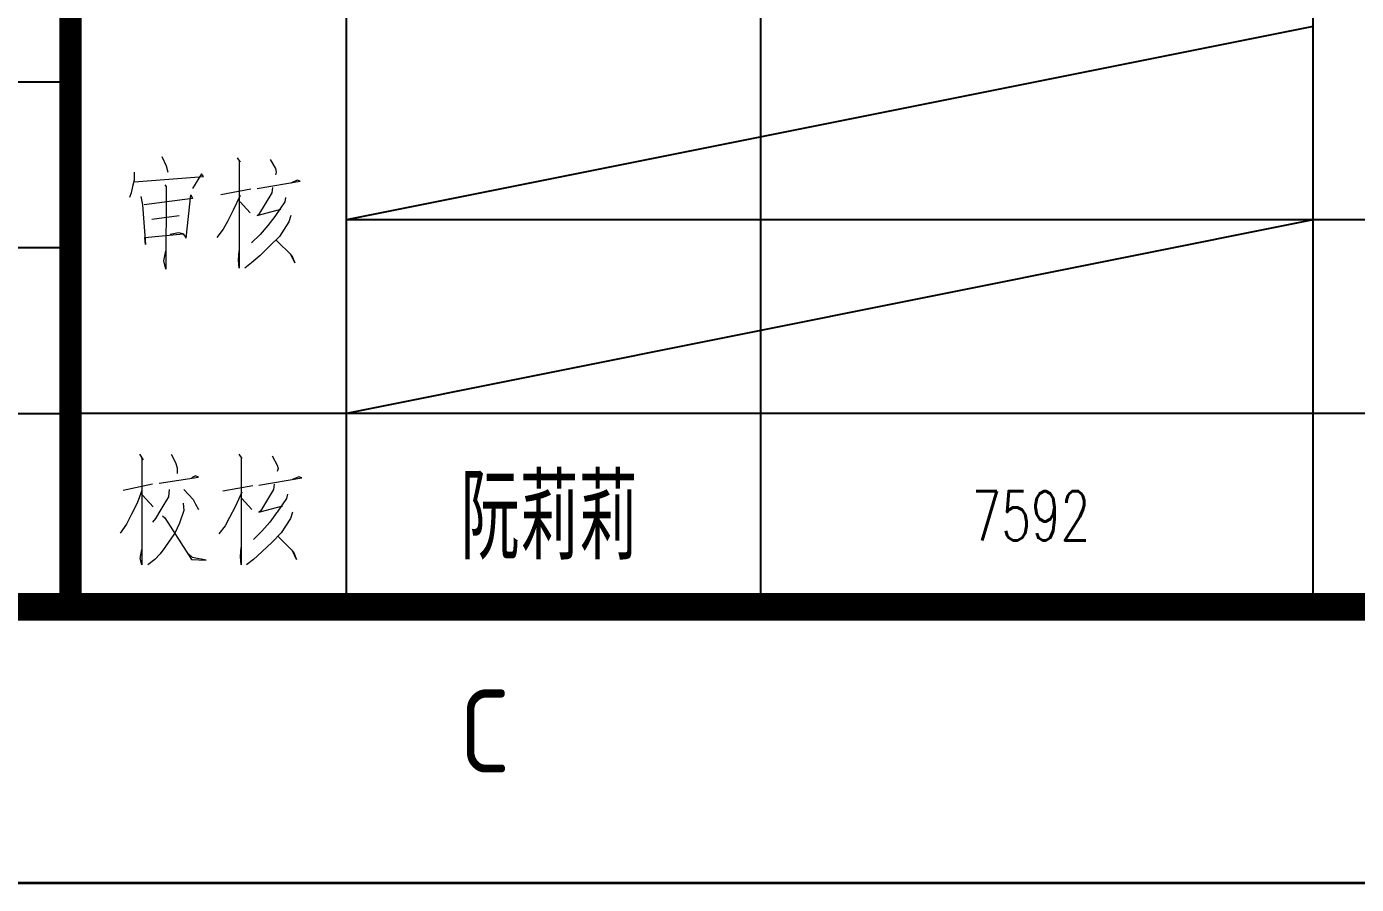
# Model space of a CAD drawing. Extents: x 238398 to 585159, y -66832 to 191977.
# Drawn here: x 565976 to 570791, y 46975 to 50080 of the extents above; entities that cross this region are included whole.
import ezdxf
from ezdxf.enums import TextEntityAlignment as Align

# ---------------------------------------------------------------- set-up
doc = ezdxf.new("R2010")
doc.units = 0
doc.header["$LTSCALE"] = 1000
doc.header["$MEASUREMENT"] = 0
doc.layers.get('0').update_dxf_attribs({"color": 8})
doc.layers.add('HQ1', color=8, linetype='Continuous')
doc.layers.add('PUB_TEXT', color=8, linetype='Continuous', lineweight=20)
doc.styles.add('HZ', font='geditxt.shx', dxfattribs={"width": 0.75, "bigfont": 'hzfs_1.shx'})
doc.styles.get("Standard").update_dxf_attribs({"font": 'gbenor.shx', "bigfont": 'gbcbig.shx'})
doc.styles.add('TK', font='GEDITXT.SHX', dxfattribs={"width": 0.85, "height": 3.5, "bigfont": 'hztxt1.shx'})

# ---------------------------------------------------------------- blocks, each defined once
blk = doc.blocks.new('GEDI_WK_A2_V')
at = {"color": 3}
for points, const_width in [([(0, 594), (0, 0), (420, 0), (420, 594)], 0.1), ([(10, 569), (10, 10), (410, 10), (410, 569)], 1)]:
    blk.add_lwpolyline(points, close=True, dxfattribs=dict(at, const_width=const_width))
blk.add_text('C', height=3, dxfattribs=at).set_placement((245, 4), align=Align.CENTER)
blk = doc.blocks.new('GEDI_TQ_2012')
at = {"color": 2}
for p, q in [((-170, 0), (-170, 28)), ((-155, 0), (-155, 28)), ((-135, 0), (-135, 28)), ((0, 14), (-170, 14)), ((0, 7), (-180, 7))]:
    blk.add_line(p, q, dxfattribs=at)
at = {"color": 7}
blk.add_line((0, 0), (-180, 0), dxfattribs=at)
at = {"color": 2, "const_width": 0.8}
blk.add_lwpolyline([(-180, 0), (-180, 40)], dxfattribs=at)
at = {"color": 7, "lineweight": 0}
for points in [[(-176.694, 16.294), (-176.53, 15.965), (-176.475, 15.737)], [(-173.965, 16.255), (-173.856, 16.098), (-173.887, 16.129), (-173.887, 12.255), (-173.911, 12.553), (-173.887, 12.883)], [(-172.766, 16.192), (-172.577, 15.863), (-172.546, 15.737), (-172.577, 15.635)], [(-177.698, 15.737), (-177.698, 15.439), (-177.753, 15.212), (-177.808, 14.977), (-177.863, 14.812)], [(-177.698, 15.377), (-175.189, 15.573), (-175.252, 15.667), (-175.581, 15.141)], [(-173.244, 15.141), (-171.683, 15.408), (-171.793, 15.439), (-172.021, 15.337)], [(-176.585, 15.275), (-176.53, 15.212), (-176.553, 12.224), (-176.616, 12.522), (-176.553, 12.883)], [(-173.464, 15.11), (-174.554, 14.914)], [(-172.687, 15.173), (-172.711, 14.977), (-173.189, 14.192), (-173.244, 14.161), (-172.381, 14.388)], [(-177.447, 14.851), (-177.392, 14.553), (-177.283, 13.11), (-177.306, 13.369), (-175.918, 13.502), (-176.083, 13.534), (-176.389, 13.471)], [(-175.918, 13.502), (-175.808, 13.338), (-175.636, 14.914), (-175.581, 14.781), (-177.337, 14.553)], [(-173.856, 14.882), (-174.107, 14.357), (-174.303, 13.965), (-174.467, 13.667), (-174.695, 13.369)], [(-173.856, 14.655), (-173.495, 14.255)], [(-172.209, 14.812), (-172.24, 14.655), (-172.577, 14.161), (-172.601, 14.13), (-172.852, 13.8), (-173.134, 13.471), (-173.44, 13.173)], [(-177.055, 14.028), (-176.059, 14.161)], [(-172.021, 14.161), (-172.099, 13.934), (-172.436, 13.408), (-172.766, 13.079), (-173.134, 12.718), (-173.44, 12.451), (-173.691, 12.255)], [(-172.546, 13.275), (-171.989, 12.718), (-171.879, 12.451), (-172.044, 12.781)], [(-177.505, 5.519), (-177.364, 5.323), (-177.419, 5.386), (-177.419, 1.52), (-177.482, 1.747), (-177.419, 2.077)], [(-176.36, 5.519), (-176.195, 5.221), (-176.141, 5.025), (-176.141, 4.829)], [(-173.9, 5.519), (-173.79, 5.363), (-173.821, 5.394), (-173.821, 1.52), (-173.845, 1.818), (-173.821, 2.147)], [(-172.7, 5.457), (-172.512, 5.127), (-172.48, 5.002), (-172.512, 4.9)], [(-177.035, 4.437), (-178.093, 4.21)], [(-176.784, 4.469), (-175.364, 4.696), (-175.474, 4.735), (-175.615, 4.665)], [(-173.398, 4.374), (-174.488, 4.178)], [(-173.178, 4.406), (-171.618, 4.672), (-171.727, 4.704), (-171.955, 4.602)], [(-172.621, 4.437), (-172.645, 4.241), (-173.123, 3.457), (-173.178, 3.426), (-172.316, 3.653)], [(-177.419, 4.21), (-177.591, 3.747), (-177.787, 3.355), (-177.976, 2.994), (-178.203, 2.665)], [(-177.395, 4.045), (-177.003, 3.614)], [(-176.423, 4.241), (-176.446, 3.975), (-176.729, 3.52), (-176.917, 3.19), (-177.035, 3.057)], [(-175.89, 4.241), (-175.552, 3.88), (-175.474, 3.716), (-175.364, 3.52)], [(-173.79, 4.147), (-174.041, 3.622), (-174.237, 3.23), (-174.402, 2.932), (-174.629, 2.634)], [(-173.79, 3.92), (-173.429, 3.52)], [(-172.143, 4.076), (-172.174, 3.92), (-172.512, 3.426), (-172.535, 3.394), (-172.786, 3.065), (-173.068, 2.735), (-173.374, 2.437)], [(-175.921, 3.747), (-175.89, 3.488), (-176.054, 3.026), (-176.227, 2.665), (-176.423, 2.375), (-176.588, 2.14), (-176.752, 1.912), (-176.948, 1.716), (-177.199, 1.52)], [(-171.955, 3.426), (-172.033, 3.198), (-172.371, 2.673), (-172.7, 2.343), (-173.068, 1.983), (-173.374, 1.716), (-173.625, 1.52)], [(-176.666, 3.292), (-176.588, 3.222), (-175.615, 1.716), (-175.082, 1.685), (-175.584, 1.779), (-175.725, 1.912)], [(-172.48, 2.539), (-171.924, 1.983), (-171.814, 1.716), (-171.978, 2.045)]]:
    blk.add_lwpolyline(points, dxfattribs=at)
blk = doc.blocks.new('GEDI_HQ1_2012')
at = {"layer": 'HQ1', "color": 2}
for p, q in [((0, 0), (0, 37)), ((-65, 19), (0, 19)), ((-65, 13), (0, 13)), ((-65, 7), (0, 7)), ((0, 0), (0, 7)), ((-65, 0), (0, 0))]:
    blk.add_line(p, q, dxfattribs=at)
blk = doc.blocks.new('432ASEFESADFSD')
for name, p in [('GEDI_WK_A2_V', (0, 0)), ('GEDI_TQ_2012', (410, 10)), ('GEDI_HQ1_2012', (230, 10))]:
    blk.add_blockref(name, p)
at = {"style": 'TK', "width": 0.85}
for tag, height, p in [('PROJECTNAME', 4.75, (355, 44)), ('PHASE', 4, (397, 44)), ('DRAWINGNAME', 4.75, (365, 31))]:
    blk.add_attdef(tag, text='', height=height, dxfattribs=at).set_placement(p, align=Align.MIDDLE_CENTER)
for tag, p, height in [('APPROVE', (242, 32.75), 3.5), ('DESIGN', (287, 32.75), 3.5), ('REVIEW1', (242, 25.75), 3.5), ('DRAW', (287, 25.75), 3.5), ('REVIEW2', (242, 18.75), 3.5), ('PROPORTION', (287, 18.75), 3.5), ('DRAWINGNUMBER', (337, 18.5), 4), ('CHECK', (242, 11.75), 3.5), ('DATE', (287, 11.75), 3.5), ('VERSION', (403, 11.75), 3.5)]:
    blk.add_attdef(tag, p, '', height=height, dxfattribs=at)

msp = doc.modelspace()

# ---------------------------------------------------------------- linework, layer by layer
for points in [[(570634.5, 50080.2), (567134.5, 49380.2)], [(570634.5, 49380.2), (567134.5, 48680.2)]]:
    msp.add_lwpolyline(points)

# ---------------------------------------------------------------- block references
at = {"xscale": 100, "yscale": 100, "zscale": 100}
msp.add_blockref('432ASEFESADFSD', (543134.5, 46980.2), dxfattribs=at)

# ---------------------------------------------------------------- texts
at = {"layer": 'PUB_TEXT', "style": 'HZ', "width": 0.7}
for s, height, p in [('阮莉莉', 304.25, (567548.2, 48151.1)), ('7592', 178.56, (569398.1, 48220.6))]:
    msp.add_text(s, height=height, dxfattribs=at).set_placement(p)

doc.saveas('drawing.dxf')
